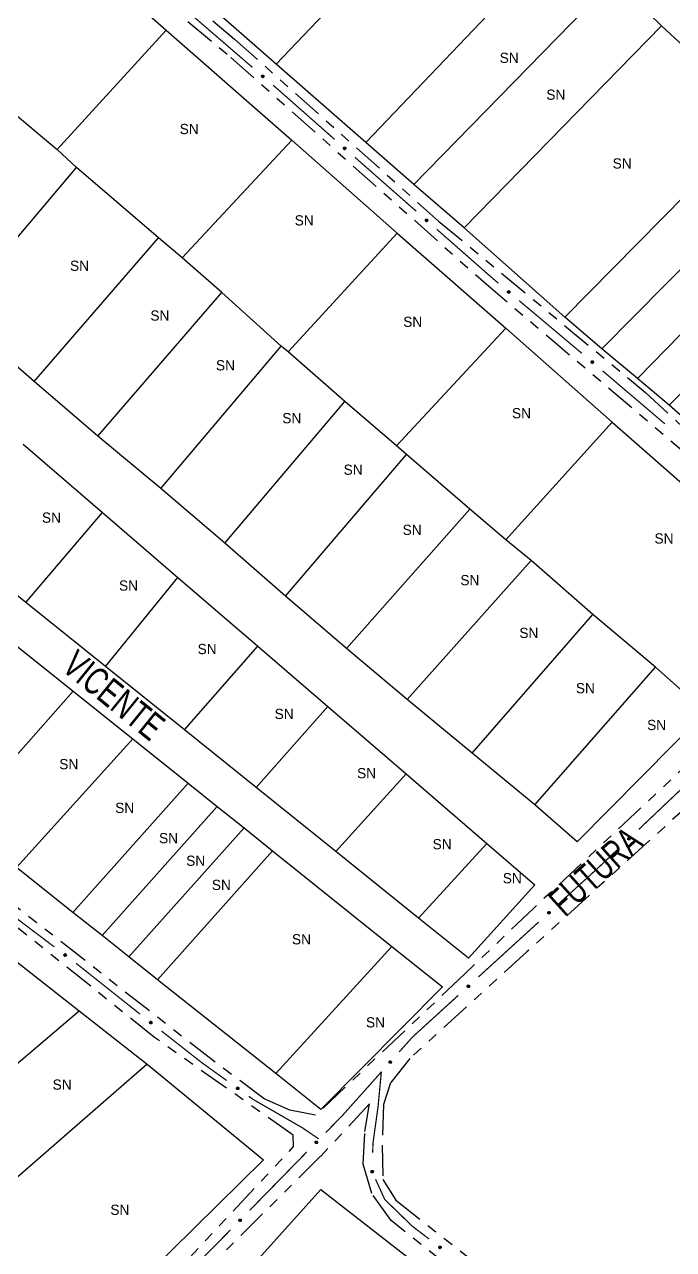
# Model space of a CAD drawing. Extents: x 207981 to 210201, y 4876477 to 4878908.
# Drawn here: x 208877 to 208972.2, y 4877132.3 to 4877312.1 of the extents above; entities that cross this region are included whole.
import ezdxf
from ezdxf.enums import TextEntityAlignment as Align

# ---------------------------------------------------------------- set-up
doc = ezdxf.new("R2010")
doc.units = 0
doc.header["$LTSCALE"] = 1.5
doc.header["$MEASUREMENT"] = 0
doc.linetypes.add('TRACO_25', pattern=[8, 3, -1, 1, -1, 1, -1])
for name, color, linetype in [('CD_MALHA_LOTES', 7, 'CONTINUOUS'), ('RU-QUADRA', 210, 'CONTINUOUS'), ('SV-EIXO-RUA-N-PAV', 6, 'CONTINUOUS'), ('SV-RUA-NAO-PAV', 7, 'CONTINUOUS'), ('SV-TXT-RUA-N-PAV', 7, 'CONTINUOUS'), ('Th_NmrPort', 1, 'CONTINUOUS')]:
    doc.layers.add(name, color=color, linetype=linetype)
doc.styles.add('ARIAL', font='ARIAL.SHX')

msp = doc.modelspace()

# ---------------------------------------------------------------- linework, layer by layer
at = {"layer": 'CD_MALHA_LOTES', "linetype": 'Continuous', "flags": 128}
for points in [[(208864.37, 4877340.72), (208897.74, 4877311.27)], [(208913.87, 4877306.28), (208943.98, 4877337.91)], [(208913.87, 4877306.28), (208891.99, 4877325.48)], [(208927.01, 4877294.74), (208956.46, 4877325.62)], [(208934.05, 4877288.59), (208963.44, 4877318.74)], [(208970.4, 4877311.89), (208964.79, 4877317.42)], [(208941.44, 4877282.26), (208970.4, 4877311.89)], [(208975.57, 4877307.08), (208970.4, 4877311.89)], [(208881.74, 4877293.71), (208897.74, 4877311.27)], [(208897.74, 4877311.27), (208916.18, 4877295.09)], [(208927.01, 4877294.74), (208913.87, 4877306.28)], [(208874.39, 4877299.95), (208881.74, 4877293.71)], [(208956.24, 4877269.12), (208984.66, 4877297.99)], [(208900.1, 4877277.81), (208916.18, 4877295.09)], [(208916.18, 4877295.09), (208931.64, 4877281.46)], [(208934.05, 4877288.59), (208927.01, 4877294.74)], [(208884.59, 4877291.09), (208881.74, 4877293.71)], [(208961.67, 4877264.49), (208989.78, 4877292.91)], [(208866.64, 4877269.88), (208884.59, 4877291.09)], [(208896.62, 4877280.75), (208884.59, 4877291.09)], [(208941.44, 4877282.26), (208934.05, 4877288.59)], [(208966.88, 4877260.12), (208994.42, 4877288.28)], [(208971.52, 4877256.2), (208998.87, 4877283.73)], [(208915.65, 4877264.04), (208931.64, 4877281.46)], [(208931.64, 4877281.46), (208947.59, 4877267.52)], [(208956.24, 4877269.12), (208941.44, 4877282.26)], [(208878.36, 4877259.68), (208896.62, 4877280.75)], [(208900.1, 4877277.81), (208896.62, 4877280.75)], [(208905.89, 4877272.73), (208900.1, 4877277.81)], [(208887.71, 4877251.66), (208905.89, 4877272.73)], [(208914.62, 4877264.89), (208905.89, 4877272.73)], [(208878.36, 4877259.68), (208866.64, 4877269.88)], [(208961.67, 4877264.49), (208956.24, 4877269.12)], [(208931.51, 4877250.23), (208947.59, 4877267.52)], [(208947.59, 4877267.52), (208963.14, 4877253.7)], [(208896.98, 4877243.99), (208914.62, 4877264.89)], [(208915.65, 4877264.04), (208914.62, 4877264.89)], [(208923.93, 4877256.73), (208915.65, 4877264.04)], [(208966.88, 4877260.12), (208961.67, 4877264.49)], [(209033.22, 4877261.68), (208999.36, 4877231.74), (208971.52, 4877256.2)], [(208971.52, 4877256.2), (208966.88, 4877260.12)], [(208887.71, 4877251.66), (208878.36, 4877259.68)], [(208906.34, 4877235.97), (208923.93, 4877256.73)], [(208931.51, 4877250.23), (208923.93, 4877256.73)], [(208947.55, 4877236.46), (208963.14, 4877253.7)], [(208963.14, 4877253.7), (208992.9, 4877227.64), (208976.91, 4877211.2)], [(208896.98, 4877243.99), (208887.71, 4877251.66)], [(208876.76, 4877250.47), (208888.38, 4877240.47)], [(208915.25, 4877228.18), (208933.02, 4877248.98)], [(208933.02, 4877248.98), (208931.51, 4877250.23)], [(208942.29, 4877240.96), (208933.02, 4877248.98)], [(208906.34, 4877235.97), (208896.98, 4877243.99)], [(208877.17, 4877227.26), (208888.38, 4877240.47)], [(208888.38, 4877240.47), (208899.43, 4877230.94)], [(208924.2, 4877220.51), (208942.29, 4877240.96)], [(208947.55, 4877236.46), (208942.29, 4877240.96)], [(208877.17, 4877227.26), (208864.8, 4877237.21)], [(208951.29, 4877233.43), (208947.55, 4877236.46)], [(208915.25, 4877228.18), (208906.34, 4877235.97)], [(208933.11, 4877213.03), (208951.29, 4877233.43)], [(208960.33, 4877225.5), (208951.29, 4877233.43)], [(208888.84, 4877217.87), (208899.43, 4877230.94)], [(208899.43, 4877230.94), (208911.17, 4877220.83)], [(208924.2, 4877220.51), (208915.25, 4877228.18)], [(208888.84, 4877217.87), (208877.17, 4877227.26)], [(208942.65, 4877205.14), (208960.33, 4877225.5)], [(208969.51, 4877217.75), (208960.33, 4877225.5)], [(208875.99, 4877220.74), (208884.1, 4877214.24)], [(208900.44, 4877208.54), (208911.17, 4877220.83)], [(208911.17, 4877220.83), (208921.48, 4877211.96)], [(208933.11, 4877213.03), (208924.2, 4877220.51)], [(208900.44, 4877208.54), (208888.84, 4877217.87)], [(208951.82, 4877197.57), (208969.51, 4877217.75)], [(208969.51, 4877217.75), (208976.91, 4877211.2)], [(208867.24, 4877195.15), (208884.1, 4877214.24)], [(208884.1, 4877214.24), (208892.85, 4877207.23)], [(208942.65, 4877205.14), (208933.11, 4877213.03)], [(208910.96, 4877200.08), (208921.48, 4877211.96)], [(208921.48, 4877211.96), (208932.93, 4877202.11)], [(208976.91, 4877211.2), (208958.02, 4877192.13), (208951.82, 4877197.57)], [(208910.96, 4877200.08), (208900.44, 4877208.54)], [(208875.78, 4877188.36), (208892.85, 4877207.23)], [(208892.85, 4877207.23), (208900.98, 4877200.72)], [(208951.82, 4877197.57), (208942.65, 4877205.14)], [(208884.06, 4877181.77), (208900.98, 4877200.72)], [(208900.98, 4877200.72), (208905.23, 4877197.31)], [(208922.64, 4877190.68), (208932.93, 4877202.11)], [(208932.93, 4877202.11), (208944.8, 4877191.88)], [(208922.64, 4877190.68), (208910.96, 4877200.08)], [(208888.36, 4877178.35), (208905.23, 4877197.31)], [(208905.23, 4877197.31), (208909.16, 4877194.16)], [(208892.28, 4877175.23), (208909.16, 4877194.16)], [(208909.16, 4877194.16), (208913.33, 4877190.82)], [(208934.78, 4877180.92), (208944.8, 4877191.88)], [(208944.8, 4877191.88), (208951.83, 4877185.83)], [(208896.49, 4877171.88), (208913.33, 4877190.82)], [(208913.33, 4877190.82), (208930.86, 4877176.77)], [(208934.78, 4877180.92), (208922.64, 4877190.68)], [(208884.06, 4877181.77), (208875.78, 4877188.36)], [(208951.83, 4877185.83), (208942.09, 4877175.04)], [(208888.36, 4877178.35), (208884.06, 4877181.77)], [(208942.09, 4877175.04), (208934.78, 4877180.92)], [(208892.28, 4877175.23), (208888.36, 4877178.35)], [(208874.48, 4877175.58), (208884.99, 4877167.32)], [(208896.49, 4877171.88), (208892.28, 4877175.23)], [(208913.81, 4877158.11), (208930.86, 4877176.77)], [(208930.86, 4877176.77), (208938.26, 4877170.84)], [(208913.81, 4877158.11), (208896.49, 4877171.88)], [(208938.26, 4877170.84), (208920.42, 4877152.85)], [(208865.16, 4877150.49), (208884.99, 4877167.32)], [(208884.99, 4877167.32), (208894.97, 4877159.48)], [(208894.97, 4877159.48), (208875.18, 4877142.26)], [(208894.97, 4877159.48), (208912.03, 4877145.45)], [(208920.42, 4877152.85), (208913.81, 4877158.11)], [(208912.03, 4877145.45), (208874.92, 4877108.85)], [(208910.47, 4877129.97), (208920.42, 4877141.09), (208939.25, 4877126.43)]]:
    msp.add_lwpolyline(points, dxfattribs=at)
at = {"layer": 'RU-QUADRA', "linetype": 'Continuous', "flags": 128}
for points in [[(208999.36, 4877231.74), (208971.52, 4877256.2), (208966.88, 4877260.12), (208961.67, 4877264.49), (208956.24, 4877269.12), (208941.44, 4877282.26), (208934.05, 4877288.59), (208927.01, 4877294.74), (208913.87, 4877306.28), (208891.99, 4877325.48), (208859.2, 4877353.24), (208839.28, 4877369.01), (208823.62, 4877392.11), (208854.65, 4877393.87), (208864.77, 4877394.27), (208879.43, 4877395.07), (208890.92, 4877395.78), (208911.64, 4877397.03), (208922.24, 4877397.57), (208931.95, 4877398.01), (208957.22, 4877372.53), (208968.35, 4877361.21), (208978.24, 4877351.9)], [(208864.37, 4877340.72), (208897.74, 4877311.27), (208916.18, 4877295.09), (208931.64, 4877281.46), (208947.59, 4877267.52), (208963.14, 4877253.7), (208992.9, 4877227.64)], [(208976.91, 4877211.2), (208958.02, 4877192.13), (208951.82, 4877197.57), (208942.65, 4877205.14), (208933.11, 4877213.03), (208924.2, 4877220.51), (208915.25, 4877228.18), (208906.34, 4877235.97), (208896.98, 4877243.99), (208887.71, 4877251.66), (208878.36, 4877259.68), (208866.64, 4877269.88), (208856.04, 4877278.88), (208845.74, 4877287.43), (208829.53, 4877301.02), (208792.5, 4877332.34)], [(208743.65, 4877278.89), (208772.63, 4877255.61), (208782.22, 4877248.03), (208790.62, 4877241.39), (208799.79, 4877234.14), (208809.52, 4877226.45), (208818.46, 4877219.38), (208827.06, 4877212.59), (208836.35, 4877205.24), (208845.74, 4877197.82), (208856.03, 4877189.69), (208865.67, 4877182.49), (208874.48, 4877175.58), (208884.99, 4877167.32), (208894.97, 4877159.48), (208912.03, 4877145.45), (208874.92, 4877108.85)], [(208876.76, 4877250.47), (208888.38, 4877240.47), (208899.43, 4877230.94), (208911.17, 4877220.83), (208921.48, 4877211.96), (208932.93, 4877202.11), (208944.8, 4877191.88), (208951.83, 4877185.83), (208942.09, 4877175.04), (208934.78, 4877180.92), (208922.64, 4877190.68), (208910.96, 4877200.08), (208900.44, 4877208.54), (208888.84, 4877217.87), (208877.17, 4877227.26), (208864.8, 4877237.21)], [(208875.99, 4877220.74), (208884.1, 4877214.24), (208892.85, 4877207.23), (208900.98, 4877200.72), (208905.23, 4877197.31), (208909.16, 4877194.16), (208913.33, 4877190.82), (208930.86, 4877176.77), (208938.26, 4877170.84), (208920.42, 4877152.85), (208913.81, 4877158.11), (208896.49, 4877171.88), (208892.28, 4877175.23), (208888.36, 4877178.35), (208884.06, 4877181.77), (208875.78, 4877188.36)], [(208910.47, 4877129.97), (208920.42, 4877141.09), (208939.25, 4877126.43)]]:
    msp.add_lwpolyline(points, dxfattribs=at)
at = {"layer": 'SV-EIXO-RUA-N-PAV', "const_width": 0.18}
for points in [[(208901.444495, 4877313.509392), (208910.396862, 4877305.785781)], [(208913.425488, 4877303.172848), (208914.050199, 4877302.633883)], [(208914.050199, 4877302.633883), (208922.428591, 4877295.239188)], [(208925.427588, 4877292.5923), (208929.176335, 4877289.28369)], [(208929.176335, 4877289.28369), (208929.312987, 4877289.163081)], [(208929.312987, 4877289.163081), (208934.434231, 4877284.662594)], [(208937.438891, 4877282.022136), (208944.95054, 4877275.42099)], [(208944.95054, 4877275.42099), (208945.626251, 4877274.827183)], [(208945.626251, 4877274.827183), (208946.468343, 4877274.118756)], [(208949.529247, 4877271.54371), (208958.71196, 4877263.81857)], [(208961.769826, 4877261.239934), (208970.903996, 4877253.457458)], [(208975.78089, 4877202.21533), (208967.074689, 4877193.956876)], [(208964.172622, 4877191.204058), (208961.270555, 4877188.45124)], [(208961.259796, 4877188.441035), (208955.359692, 4877183.060354)], [(208961.270555, 4877188.45124), (208961.259796, 4877188.441035)], [(208881.331093, 4877176.700344), (208873.35703, 4877182.734771)], [(208952.404162, 4877180.365017), (208943.537571, 4877172.279006)], [(208884.760475, 4877174.105137), (208884.520719, 4877174.286574)], [(208885.307927, 4877173.669983), (208884.760475, 4877174.105137)], [(208893.918983, 4877166.825297), (208885.307927, 4877173.669983)], [(208940.582041, 4877169.583669), (208933.932098, 4877163.519161)], [(208903.051104, 4877159.645653), (208897.062108, 4877164.351293)], [(208933.885645, 4877163.476798), (208931.929938, 4877161.285463)], [(208933.932098, 4877163.519161), (208933.885645, 4877163.476798)], [(208903.362817, 4877159.422259), (208903.051104, 4877159.645653)], [(208906.614085, 4877157.092183), (208903.362817, 4877159.422259)], [(208929.266512, 4877158.301144), (208923.939662, 4877152.332504)], [(208929.312987, 4877158.409799), (208928.838942, 4877153.432322)], [(208910.466224, 4877154.331483), (208909.865354, 4877154.762107)], [(208910.692151, 4877154.201289), (208910.466224, 4877154.331483)], [(208917.757759, 4877150.129582), (208910.692151, 4877154.201289)], [(208923.628062, 4877151.983362), (208921.159409, 4877149.457298)], [(208923.939662, 4877152.332504), (208923.628062, 4877151.983362)], [(208928.818646, 4877153.219215), (208928.15725, 4877148.479208)], [(208928.838942, 4877153.432322), (208928.818646, 4877153.219215)], [(208918.455266, 4877149.652341), (208917.757759, 4877150.129582)], [(208920.10588, 4877148.522973), (208918.455266, 4877149.652341)], [(208928.15725, 4877148.479208), (208928.077134, 4877147.905046)], [(208918.363677, 4877146.596549), (208909.976482, 4877138.014303)], [(208928.077134, 4877147.905046), (208928.035379, 4877146.485384)], [(208928.456964, 4877142.595632), (208929.698373, 4877139.864532)], [(208929.698373, 4877139.864532), (208929.807329, 4877139.624829)], [(208929.807329, 4877139.624829), (208933.207804, 4877136.327398)], [(208933.207804, 4877136.327398), (208933.885645, 4877135.670098)], [(208933.885645, 4877135.670098), (208936.317159, 4877133.819244)], [(208907.177951, 4877135.156304), (208898.74425, 4877126.619754)]]:
    msp.add_lwpolyline(points, dxfattribs=at)
at = {"layer": 'SV-EIXO-RUA-N-PAV'}
for points in [[(208911.874295, 4877304.65652), (208911.923015, 4877304.660805), (208911.965764, 4877304.654525), (208911.999911, 4877304.639024), (208912.026514, 4877304.617459), (208912.051246, 4877304.592332), (208912.070592, 4877304.561496), (208912.084482, 4877304.522517), (208912.089123, 4877304.473674), (208912.079812, 4877304.430304), (208912.066407, 4877304.396014), (208912.045517, 4877304.366979), (208912.020704, 4877304.343362), (208911.98801, 4877304.324326), (208911.94837, 4877304.310636), (208911.899144, 4877304.307157), (208911.857276, 4877304.313602), (208911.824641, 4877304.329461), (208911.795584, 4877304.350647), (208911.770642, 4877304.376603), (208911.751827, 4877304.406981), (208911.738114, 4877304.446917), (208911.735325, 4877304.495549), (208911.741276, 4877304.53738), (208911.756673, 4877304.570229), (208911.778175, 4877304.598366), (208911.803076, 4877304.623478), (208911.833263, 4877304.644215), (208911.874295, 4877304.65652)], [(208923.893208, 4877294.093353), (208923.941974, 4877294.097089), (208923.984649, 4877294.090327), (208924.01862, 4877294.074444), (208924.044978, 4877294.05258), (208924.069425, 4877294.027175), (208924.088422, 4877293.996124), (208924.101873, 4877293.956991), (208924.105963, 4877293.908098), (208924.096164, 4877293.864837), (208924.082373, 4877293.830699), (208924.061158, 4877293.801901), (208924.03608, 4877293.778566), (208924.003174, 4877293.7599), (208923.963382, 4877293.746656), (208923.91412, 4877293.743733), (208923.872327, 4877293.750648), (208923.839873, 4877293.766875), (208923.811057, 4877293.788387), (208923.786409, 4877293.814622), (208923.767937, 4877293.84521), (208923.754675, 4877293.885297), (208923.752434, 4877293.933958), (208923.758856, 4877293.975719), (208923.774622, 4877294.008393), (208923.796439, 4877294.036286), (208923.821622, 4877294.061116), (208923.85204, 4877294.081512), (208923.893208, 4877294.093353)], [(208935.901299, 4877283.519899), (208935.950056, 4877283.52374), (208935.992746, 4877283.51707), (208936.02675, 4877283.501259), (208936.053156, 4877283.479452), (208936.077657, 4877283.454099), (208936.096721, 4877283.423089), (208936.110255, 4877283.383984), (208936.11445, 4877283.335101), (208936.104743, 4877283.291818), (208936.091026, 4877283.257651), (208936.069872, 4877283.228808), (208936.044845, 4877283.205419), (208936.011978, 4877283.186682), (208935.972215, 4877283.173354), (208935.922959, 4877283.170325), (208935.881152, 4877283.177151), (208935.848663, 4877283.193308), (208935.819801, 4877283.214758), (208935.795097, 4877283.24094), (208935.77656, 4877283.271488), (208935.763212, 4877283.311547), (208935.760866, 4877283.360203), (208935.767198, 4877283.401978), (208935.782895, 4877283.434685), (208935.804652, 4877283.462625), (208935.829782, 4877283.487509), (208935.860156, 4877283.50797), (208935.901299, 4877283.519899)], [(208947.959713, 4877273.007966), (208948.008376, 4877273.012856), (208948.0512, 4877273.007109), (208948.085537, 4877272.992034), (208948.112407, 4877272.970802), (208948.137449, 4877272.945984), (208948.157177, 4877272.915392), (208948.171551, 4877272.876588), (208948.1768, 4877272.827807), (208948.168029, 4877272.784325), (208948.155051, 4877272.74987), (208948.134524, 4877272.720577), (208948.110007, 4877272.696654), (208948.077553, 4877272.677213), (208948.038086, 4877272.66303), (208947.988907, 4877272.658939), (208947.946962, 4877272.664862), (208947.914133, 4877272.680314), (208947.884814, 4877272.701137), (208947.859552, 4877272.726781), (208947.84036, 4877272.756922), (208947.826151, 4877272.796684), (208947.822757, 4877272.845278), (208947.828187, 4877272.88718), (208947.843174, 4877272.920218), (208947.864324, 4877272.948621), (208947.888911, 4877272.974041), (208947.918837, 4877272.995151), (208947.959713, 4877273.007966)], [(208960.20333, 4877262.707779), (208960.251993, 4877262.71267), (208960.294817, 4877262.706922), (208960.329155, 4877262.691848), (208960.356024, 4877262.670616), (208960.381067, 4877262.645798), (208960.400794, 4877262.615206), (208960.415169, 4877262.576402), (208960.420417, 4877262.527621), (208960.411646, 4877262.484139), (208960.398669, 4877262.449684), (208960.378142, 4877262.420391), (208960.353625, 4877262.396468), (208960.32117, 4877262.377027), (208960.281704, 4877262.362844), (208960.232524, 4877262.358753), (208960.19058, 4877262.364676), (208960.15775, 4877262.380128), (208960.128432, 4877262.400951), (208960.103169, 4877262.426595), (208960.083977, 4877262.456736), (208960.069768, 4877262.496498), (208960.066374, 4877262.545092), (208960.071804, 4877262.586994), (208960.086791, 4877262.620032), (208960.107941, 4877262.648434), (208960.132528, 4877262.673854), (208960.162454, 4877262.694965), (208960.20333, 4877262.707779)], [(208965.803656, 4877192.599484), (208965.803058, 4877192.550579), (208965.792544, 4877192.50867), (208965.773715, 4877192.47624), (208965.749603, 4877192.45192), (208965.722133, 4877192.429819), (208965.689522, 4877192.413647), (208965.649351, 4877192.403715), (208965.600288, 4877192.40397), (208965.558064, 4877192.417562), (208965.525282, 4877192.434321), (208965.498476, 4877192.458004), (208965.477453, 4877192.485049), (208965.461774, 4877192.519479), (208965.452107, 4877192.560287), (208965.453557, 4877192.609615), (208965.464146, 4877192.650631), (208965.483183, 4877192.681521), (208965.507162, 4877192.708319), (208965.535477, 4877192.730547), (208965.567581, 4877192.746237), (208965.608685, 4877192.755897), (208965.657353, 4877192.75382), (208965.698382, 4877192.743726), (208965.729531, 4877192.725128), (208965.755382, 4877192.700926), (208965.777885, 4877192.673644), (208965.795506, 4877192.641539), (208965.803656, 4877192.599484)], [(208954.062266, 4877181.728165), (208954.060709, 4877181.679282), (208954.049375, 4877181.637587), (208954.029912, 4877181.605533), (208954.005328, 4877181.581692), (208953.977429, 4877181.560134), (208953.944507, 4877181.544604), (208953.904149, 4877181.535463), (208953.855101, 4877181.53668), (208953.813152, 4877181.551098), (208953.780705, 4877181.568498), (208953.754369, 4877181.592702), (208953.73388, 4877181.620154), (208953.71888, 4877181.654886), (208953.710015, 4877181.695875), (208953.712434, 4877181.745165), (208953.723826, 4877181.785965), (208953.743465, 4877181.816476), (208953.767966, 4877181.842798), (208953.796711, 4877181.864466), (208953.829116, 4877181.879524), (208953.870403, 4877181.888375), (208953.91902, 4877181.885343), (208953.959843, 4877181.874446), (208953.990621, 4877181.85524), (208954.015993, 4877181.830536), (208954.037955, 4877181.802817), (208954.054944, 4877181.770372), (208954.062266, 4877181.728165)], [(208882.974051, 4877175.318977), (208882.925704, 4877175.311583), (208882.882641, 4877175.315115), (208882.847572, 4877175.328398), (208882.819643, 4877175.348217), (208882.793354, 4877175.37171), (208882.772075, 4877175.401244), (208882.755719, 4877175.439255), (208882.747962, 4877175.487701), (208882.754479, 4877175.531578), (208882.765662, 4877175.566656), (208882.784651, 4877175.596968), (208882.807902, 4877175.622124), (208882.839311, 4877175.643213), (208882.877993, 4877175.659412), (208882.926896, 4877175.666034), (208882.96909, 4877175.662282), (208883.002673, 4877175.648543), (208883.033027, 4877175.62926), (208883.059578, 4877175.604953), (208883.080299, 4877175.575842), (208883.096539, 4877175.536865), (208883.102435, 4877175.488511), (208883.099173, 4877175.446385), (208883.085909, 4877175.412618), (208883.066252, 4877175.383162), (208883.043009, 4877175.356508), (208883.014211, 4877175.333882), (208882.974051, 4877175.318977)], [(208942.240145, 4877170.946818), (208942.238588, 4877170.897934), (208942.227254, 4877170.85624), (208942.207791, 4877170.824185), (208942.183207, 4877170.800344), (208942.155308, 4877170.778786), (208942.122386, 4877170.763257), (208942.082028, 4877170.754115), (208942.03298, 4877170.755333), (208941.991031, 4877170.769751), (208941.958584, 4877170.787151), (208941.932248, 4877170.811354), (208941.911759, 4877170.838807), (208941.896759, 4877170.873538), (208941.887894, 4877170.914528), (208941.890313, 4877170.963818), (208941.901705, 4877171.004618), (208941.921344, 4877171.035128), (208941.945845, 4877171.061451), (208941.97459, 4877171.083118), (208942.006995, 4877171.098176), (208942.048282, 4877171.107027), (208942.096899, 4877171.103996), (208942.137722, 4877171.093098), (208942.1685, 4877171.073893), (208942.193872, 4877171.049188), (208942.215834, 4877171.021469), (208942.232823, 4877170.989025), (208942.240145, 4877170.946818)], [(208895.53444, 4877165.411609), (208895.485967, 4877165.405094), (208895.442975, 4877165.409407), (208895.408153, 4877165.423325), (208895.380589, 4877165.443647), (208895.354731, 4877165.467614), (208895.333991, 4877165.49753), (208895.318328, 4877165.535831), (208895.311452, 4877165.58441), (208895.318764, 4877165.628161), (208895.330583, 4877165.66303), (208895.350119, 4877165.692993), (208895.373822, 4877165.717722), (208895.405609, 4877165.738237), (208895.444579, 4877165.753732), (208895.493594, 4877165.759464), (208895.535714, 4877165.754947), (208895.569042, 4877165.7406), (208895.59904, 4877165.720769), (208895.625145, 4877165.695985), (208895.645334, 4877165.666502), (208895.660864, 4877165.627237), (208895.665881, 4877165.578784), (208895.661855, 4877165.536724), (208895.64798, 4877165.503203), (208895.627791, 4877165.474109), (208895.604068, 4877165.447881), (208895.574864, 4877165.425782), (208895.53444, 4877165.411609)], [(208930.776024, 4877159.827203), (208930.77949, 4877159.778417), (208930.772493, 4877159.73578), (208930.756422, 4877159.701898), (208930.734413, 4877159.67566), (208930.708874, 4877159.651354), (208930.677718, 4877159.632529), (208930.63851, 4877159.619296), (208930.589596, 4877159.615475), (208930.54639, 4877159.625514), (208930.512329, 4877159.639493), (208930.483649, 4877159.660867), (208930.460452, 4877159.686073), (208930.441968, 4877159.719082), (208930.428945, 4877159.758946), (208930.426294, 4877159.808224), (208930.43344, 4877159.849978), (208930.449846, 4877159.882342), (208930.471517, 4877159.911039), (208930.497888, 4877159.935541), (208930.528577, 4877159.953844), (208930.568738, 4877159.966884), (208930.61741, 4877159.968856), (208930.659135, 4877159.962204), (208930.691721, 4877159.946257), (208930.719493, 4877159.924286), (208930.744184, 4877159.898966), (208930.764411, 4877159.868436), (208930.776024, 4877159.827203)], [(208908.292381, 4877155.753973), (208908.244244, 4877155.745326), (208908.201103, 4877155.747737), (208908.165701, 4877155.760105), (208908.137266, 4877155.779191), (208908.110376, 4877155.801993), (208908.088337, 4877155.830965), (208908.070998, 4877155.868538), (208908.061985, 4877155.916766), (208908.06736, 4877155.960796), (208908.077628, 4877155.996153), (208908.095823, 4877156.026949), (208908.118412, 4877156.0527), (208908.149262, 4877156.074598), (208908.18751, 4877156.091797), (208908.236225, 4877156.099687), (208908.278502, 4877156.097033), (208908.312431, 4877156.084171), (208908.343275, 4877156.065683), (208908.370449, 4877156.042075), (208908.391919, 4877156.013512), (208908.409167, 4877155.97497), (208908.416317, 4877155.926786), (208908.414151, 4877155.884589), (208908.401769, 4877155.850489), (208908.382884, 4877155.820532), (208908.360341, 4877155.793283), (208908.332141, 4877155.769917), (208908.292381, 4877155.753973)], [(208919.940694, 4877148.052743), (208919.941949, 4877148.003851), (208919.93303, 4877147.961574), (208919.915442, 4877147.928454), (208919.892268, 4877147.903239), (208919.865655, 4877147.880113), (208919.83368, 4877147.862717), (208919.793914, 4877147.851271), (208919.744877, 4877147.849668), (208919.702168, 4877147.861651), (208919.668775, 4877147.877157), (208919.641091, 4877147.899807), (208919.619059, 4877147.926037), (208919.602088, 4877147.959849), (208919.590881, 4877148.000261), (208919.590463, 4877148.049609), (208919.599491, 4877148.090996), (208919.617344, 4877148.122585), (208919.640291, 4877148.150272), (208919.667744, 4877148.173556), (208919.699231, 4877148.190451), (208919.73994, 4877148.20166), (208919.788651, 4877148.201428), (208919.830033, 4877148.192895), (208919.861864, 4877148.17549), (208919.888614, 4877148.152285), (208919.912133, 4877148.125874), (208919.930958, 4877148.094459), (208919.940694, 4877148.052743)], [(208927.994307, 4877143.879498), (208928.04034, 4877143.862976), (208928.076525, 4877143.839363), (208928.101036, 4877143.810982), (208928.116156, 4877143.780254), (208928.128084, 4877143.747076), (208928.132731, 4877143.710973), (208928.129011, 4877143.66976), (208928.112761, 4877143.623466), (208928.086136, 4877143.587988), (208928.059597, 4877143.562469), (208928.028464, 4877143.544858), (208927.996039, 4877143.53381), (208927.958377, 4877143.530224), (208927.916649, 4877143.534401), (208927.870494, 4877143.551867), (208927.835178, 4877143.57526), (208927.812191, 4877143.603335), (208927.794683, 4877143.634745), (208927.782912, 4877143.668763), (208927.778555, 4877143.70423), (208927.782836, 4877143.746236), (208927.800679, 4877143.791563), (208927.823609, 4877143.827052), (208927.851353, 4877143.850428), (208927.882665, 4877143.866968), (208927.915797, 4877143.879336), (208927.951895, 4877143.885517), (208927.994307, 4877143.879498)], [(208908.757767, 4877136.609748), (208908.759022, 4877136.560856), (208908.750103, 4877136.518578), (208908.732515, 4877136.485458), (208908.709341, 4877136.460244), (208908.682728, 4877136.437118), (208908.650752, 4877136.419722), (208908.610986, 4877136.408276), (208908.56195, 4877136.406673), (208908.519241, 4877136.418656), (208908.485848, 4877136.434162), (208908.458164, 4877136.456812), (208908.436132, 4877136.483042), (208908.419161, 4877136.516854), (208908.407954, 4877136.557266), (208908.407536, 4877136.606613), (208908.416564, 4877136.648001), (208908.434417, 4877136.679589), (208908.457364, 4877136.707277), (208908.484817, 4877136.73056), (208908.516303, 4877136.747456), (208908.557013, 4877136.758665), (208908.605724, 4877136.758433), (208908.647106, 4877136.7499), (208908.678937, 4877136.732495), (208908.705686, 4877136.709289), (208908.729206, 4877136.682879), (208908.748031, 4877136.651464), (208908.757767, 4877136.609748)], [(208937.860915, 4877132.78249), (208937.909282, 4877132.789747), (208937.952335, 4877132.786094), (208937.987366, 4877132.772713), (208938.015239, 4877132.752815), (208938.041462, 4877132.729248), (208938.062657, 4877132.699654), (208938.078907, 4877132.661597), (208938.086528, 4877132.61313), (208938.079887, 4877132.569272), (208938.068605, 4877132.534226), (208938.049531, 4877132.503967), (208938.026209, 4877132.478876), (208937.994741, 4877132.457876), (208937.956013, 4877132.441786), (208937.907092, 4877132.435302), (208937.864908, 4877132.439173), (208937.831364, 4877132.453006), (208937.801065, 4877132.472374), (208937.774582, 4877132.496756), (208937.753944, 4877132.525926), (208937.737813, 4877132.564947), (208937.732054, 4877132.613318), (208937.735434, 4877132.655435), (208937.748793, 4877132.689164), (208937.768533, 4877132.718564), (208937.791851, 4877132.745153), (208937.820712, 4877132.767698), (208937.860915, 4877132.78249)]]:
    msp.add_lwpolyline(points, close=True, dxfattribs=at)
for points in [[(208911.874295, 4877304.65652), (208912.084482, 4877304.522517)], [(208911.900928, 4877304.657775), (208912.071662, 4877304.546519)], [(208911.923015, 4877304.660805), (208912.070592, 4877304.561496)], [(208911.9474, 4877304.65733), (208912.053572, 4877304.58195)], [(208911.965764, 4877304.654525), (208912.051246, 4877304.592332)], [(208911.735325, 4877304.495549), (208911.98801, 4877304.324326)], [(208911.738114, 4877304.446917), (208911.94837, 4877304.310636)], [(208911.739289, 4877304.514288), (208912.000091, 4877304.336139)], [(208911.740626, 4877304.469883), (208911.965551, 4877304.319082)], [(208911.741276, 4877304.53738), (208912.020704, 4877304.343362)], [(208911.750695, 4877304.425153), (208911.91758, 4877304.313613)], [(208911.7511, 4877304.550955), (208912.030498, 4877304.356762)], [(208911.751827, 4877304.406981), (208911.899144, 4877304.307157)], [(208911.756673, 4877304.570229), (208912.045517, 4877304.366979)], [(208911.764936, 4877304.389438), (208911.873032, 4877304.3142)], [(208911.769109, 4877304.582274), (208912.052923, 4877304.380666)], [(208911.770642, 4877304.376603), (208911.857276, 4877304.313602)], [(208911.778175, 4877304.598366), (208912.066407, 4877304.396014)], [(208911.794209, 4877304.609278), (208912.070507, 4877304.417759)], [(208911.803076, 4877304.623478), (208912.079812, 4877304.430304)], [(208911.821658, 4877304.63065), (208912.081285, 4877304.455317)], [(208911.833263, 4877304.644215), (208912.089123, 4877304.473674)], [(208911.85324, 4877304.648457), (208912.082905, 4877304.498973)], [(208923.752434, 4877293.933958), (208924.003174, 4877293.7599)], [(208923.754675, 4877293.885297), (208923.963382, 4877293.746656)], [(208923.756609, 4877293.952651), (208924.015387, 4877293.771576)], [(208923.757446, 4877293.908234), (208923.980657, 4877293.754909)], [(208923.758856, 4877293.975719), (208924.03608, 4877293.778566)], [(208923.768832, 4877293.989183), (208924.046024, 4877293.791855)], [(208923.774622, 4877294.008393), (208924.061158, 4877293.801901)], [(208923.787193, 4877294.020297), (208924.068718, 4877293.815505)], [(208923.796439, 4877294.036286), (208924.082373, 4877293.830699)], [(208923.812595, 4877294.047016), (208924.086719, 4877293.852397)], [(208923.821622, 4877294.061116), (208924.096164, 4877293.864837)], [(208923.840284, 4877294.068078), (208924.097918, 4877293.889831)], [(208923.85204, 4877294.081512), (208924.105963, 4877293.908098)], [(208923.872065, 4877294.085528), (208924.100031, 4877293.933466)], [(208923.893208, 4877294.093353), (208924.101873, 4877293.956991)], [(208923.919854, 4877294.094309), (208924.089324, 4877293.981135)], [(208923.941974, 4877294.097089), (208924.088422, 4877293.996124)], [(208923.966318, 4877294.093339), (208924.071634, 4877294.016768)], [(208923.984649, 4877294.090327), (208924.069425, 4877294.027175)], [(208923.767009, 4877293.863393), (208923.932627, 4877293.74998)], [(208923.767937, 4877293.84521), (208923.91412, 4877293.743733)], [(208923.780847, 4877293.82752), (208923.88809, 4877293.751069)], [(208923.786409, 4877293.814622), (208923.872327, 4877293.750648)], [(208935.760866, 4877283.360203), (208936.011978, 4877283.186682)], [(208935.763212, 4877283.311547), (208935.972215, 4877283.173354)], [(208935.765001, 4877283.378905), (208936.024166, 4877283.198385)], [(208935.765933, 4877283.33449), (208935.989472, 4877283.181643)], [(208935.767198, 4877283.401978), (208936.044845, 4877283.205419)], [(208935.775593, 4877283.28967), (208935.941453, 4877283.176611)], [(208935.77656, 4877283.271488), (208935.922959, 4877283.170325)], [(208935.777146, 4877283.415463), (208936.05476, 4877283.218729)], [(208935.782895, 4877283.434685), (208936.069872, 4877283.228808)], [(208935.789508, 4877283.253827), (208935.896913, 4877283.177605)], [(208935.795097, 4877283.24094), (208935.881152, 4877283.177151)], [(208935.79544, 4877283.446616), (208936.077403, 4877283.242428)], [(208935.804652, 4877283.462625), (208936.091026, 4877283.257651)], [(208935.820785, 4877283.47339), (208936.095325, 4877283.279358)], [(208935.829782, 4877283.487509), (208936.104743, 4877283.291818)], [(208935.848429, 4877283.494511), (208936.106444, 4877283.316816)], [(208935.860156, 4877283.50797), (208936.11445, 4877283.335101)], [(208935.880172, 4877283.512029), (208936.108463, 4877283.360456)], [(208935.901299, 4877283.519899), (208936.110255, 4877283.383984)], [(208935.927942, 4877283.520912), (208936.097654, 4877283.408102)], [(208935.950056, 4877283.52374), (208936.096721, 4877283.423089)], [(208935.974408, 4877283.520042), (208936.079888, 4877283.443697)], [(208935.992746, 4877283.51707), (208936.077657, 4877283.454099)], [(208947.822757, 4877272.845278), (208948.077553, 4877272.677213)], [(208947.826151, 4877272.796684), (208948.038086, 4877272.66303)], [(208947.826488, 4877272.864065), (208948.089485, 4877272.689175)], [(208947.828187, 4877272.88718), (208948.110007, 4877272.696654)], [(208947.828377, 4877272.81968), (208948.05516, 4877272.671689)], [(208947.837841, 4877272.900876), (208948.119634, 4877272.710175)], [(208947.839001, 4877272.775079), (208948.007261, 4877272.665623)], [(208947.84036, 4877272.756922), (208947.988907, 4877272.658939)], [(208947.843174, 4877272.920218), (208948.134524, 4877272.720577)], [(208947.853686, 4877272.739544), (208947.96271, 4877272.665657)], [(208947.855459, 4877272.932417), (208948.14176, 4877272.734356)], [(208947.859552, 4877272.726781), (208947.946962, 4877272.664862)], [(208947.864324, 4877272.948621), (208948.155051, 4877272.74987)], [(208947.880221, 4877272.959731), (208948.158881, 4877272.771664)], [(208947.888911, 4877272.974041), (208948.168029, 4877272.784325)], [(208947.907402, 4877272.981443), (208948.16919, 4877272.809354)], [(208947.918837, 4877272.995151), (208948.1768, 4877272.827807)], [(208947.938761, 4877272.999641), (208948.170268, 4877272.853027)], [(208947.959713, 4877273.007966), (208948.171551, 4877272.876588)], [(208947.986328, 4877273.009552), (208948.158434, 4877272.900429)], [(208948.008376, 4877273.012856), (208948.157177, 4877272.915392)], [(208948.032802, 4877273.009685), (208948.139904, 4877272.935632)], [(208948.0512, 4877273.007109), (208948.137449, 4877272.945984)], [(208960.066374, 4877262.545092), (208960.32117, 4877262.377027)], [(208960.069768, 4877262.496498), (208960.281704, 4877262.362844)], [(208960.070105, 4877262.563879), (208960.333103, 4877262.388989)], [(208960.071804, 4877262.586994), (208960.353625, 4877262.396468)], [(208960.071994, 4877262.519493), (208960.298778, 4877262.371503)], [(208960.081458, 4877262.60069), (208960.363251, 4877262.409988)], [(208960.082618, 4877262.474893), (208960.250879, 4877262.365437)], [(208960.083977, 4877262.456736), (208960.232524, 4877262.358753)], [(208960.086791, 4877262.620032), (208960.378142, 4877262.420391)], [(208960.097303, 4877262.439358), (208960.206327, 4877262.36547)], [(208960.099077, 4877262.63223), (208960.385377, 4877262.43417)], [(208960.103169, 4877262.426595), (208960.19058, 4877262.364676)], [(208960.107941, 4877262.648434), (208960.398669, 4877262.449684)], [(208960.123838, 4877262.659545), (208960.402499, 4877262.471478)], [(208960.132528, 4877262.673854), (208960.411646, 4877262.484139)], [(208960.15102, 4877262.681257), (208960.412808, 4877262.509168)], [(208960.162454, 4877262.694965), (208960.420417, 4877262.527621)], [(208960.182378, 4877262.699455), (208960.413885, 4877262.552841)], [(208960.20333, 4877262.707779), (208960.415169, 4877262.576402)], [(208960.229946, 4877262.709366), (208960.402051, 4877262.600242)], [(208960.251993, 4877262.71267), (208960.400794, 4877262.615206)], [(208960.276419, 4877262.709499), (208960.383521, 4877262.635446)], [(208960.294817, 4877262.706922), (208960.381067, 4877262.645798)], [(208965.608685, 4877192.755897), (208965.452107, 4877192.560287)], [(208965.567581, 4877192.746237), (208965.453557, 4877192.609615)], [(208965.585775, 4877192.745551), (208965.458141, 4877192.590627)], [(208965.631286, 4877192.751106), (208965.458797, 4877192.54235)], [(208965.657353, 4877192.75382), (208965.461774, 4877192.519479)], [(208965.548818, 4877192.734944), (208965.46317, 4877192.634893)], [(208965.535477, 4877192.730547), (208965.464146, 4877192.650631)], [(208965.675603, 4877192.748006), (208965.472323, 4877192.50628)], [(208965.698382, 4877192.743726), (208965.477453, 4877192.485049)], [(208965.710909, 4877192.732596), (208965.489809, 4877192.473967)], [(208965.729531, 4877192.725128), (208965.498476, 4877192.458004)], [(208965.740275, 4877192.711552), (208965.511357, 4877192.449269)], [(208965.755382, 4877192.700926), (208965.525282, 4877192.434321)], [(208965.76464, 4877192.683883), (208965.54651, 4877192.428072)], [(208965.777885, 4877192.673644), (208965.558064, 4877192.417562)], [(208965.783167, 4877192.654438), (208965.582805, 4877192.413601)], [(208965.795506, 4877192.641539), (208965.600288, 4877192.40397)], [(208965.797734, 4877192.621237), (208965.626082, 4877192.407633)], [(208965.803656, 4877192.599484), (208965.649351, 4877192.403715)], [(208965.802248, 4877192.572858), (208965.674512, 4877192.414076)], [(208965.803058, 4877192.550579), (208965.689522, 4877192.413647)], [(208965.797168, 4877192.526663), (208965.711571, 4877192.428541)], [(208965.792544, 4877192.50867), (208965.722133, 4877192.429819)], [(208953.870403, 4877181.888375), (208953.710015, 4877181.695875)], [(208953.829116, 4877181.879524), (208953.712434, 4877181.745165)], [(208953.892905, 4877181.883141), (208953.716353, 4877181.67781)], [(208953.847294, 4877181.87848), (208953.716644, 4877181.726091)], [(208953.91902, 4877181.885343), (208953.71888, 4877181.654886)], [(208953.810135, 4877181.868601), (208953.722541, 4877181.77025)], [(208953.796711, 4877181.864466), (208953.723826, 4877181.785965)], [(208953.937153, 4877181.879172), (208953.729168, 4877181.641482)], [(208953.959843, 4877181.874446), (208953.73388, 4877181.620154)], [(208953.97215, 4877181.863073), (208953.746017, 4877181.608832)], [(208953.990621, 4877181.85524), (208953.754369, 4877181.592702)], [(208954.001097, 4877181.841456), (208953.767075, 4877181.583715)], [(208954.015993, 4877181.830536), (208953.780705, 4877181.568498)], [(208954.024914, 4877181.813315), (208953.801806, 4877181.561833)], [(208954.037955, 4877181.802817), (208953.813152, 4877181.551098)], [(208954.042859, 4877181.783512), (208953.83781, 4877181.546653)], [(208954.054944, 4877181.770372), (208953.855101, 4877181.53668)], [(208954.056772, 4877181.750031), (208953.880961, 4877181.539836)], [(208954.062266, 4877181.728165), (208953.904149, 4877181.535463)], [(208954.060336, 4877181.701573), (208953.929508, 4877181.545328)], [(208954.060709, 4877181.679282), (208953.944507, 4877181.544604)], [(208954.05435, 4877181.655486), (208953.966844, 4877181.559063)], [(208954.049375, 4877181.637587), (208953.977429, 4877181.560134)], [(208883.014211, 4877175.333882), (208882.747962, 4877175.487701)], [(208883.043009, 4877175.356508), (208882.754479, 4877175.531578)], [(208883.024924, 4877175.348162), (208882.75461, 4877175.506522)], [(208882.974051, 4877175.318977), (208882.755719, 4877175.439255)], [(208882.994546, 4877175.328371), (208882.755786, 4877175.462852)], [(208883.050949, 4877175.371247), (208882.762961, 4877175.544693)], [(208883.066252, 4877175.383162), (208882.765662, 4877175.566656)], [(208882.947552, 4877175.31602), (208882.770049, 4877175.416123)], [(208882.925704, 4877175.311583), (208882.772075, 4877175.401244)], [(208883.074269, 4877175.399802), (208882.778136, 4877175.582834)], [(208883.085909, 4877175.412618), (208882.784651, 4877175.596968)], [(208882.901147, 4877175.313491), (208882.790369, 4877175.381922)], [(208882.882641, 4877175.315115), (208882.793354, 4877175.37171)], [(208883.090238, 4877175.432209), (208882.798986, 4877175.608125)], [(208883.099173, 4877175.446385), (208882.807902, 4877175.622124)], [(208883.099678, 4877175.469557), (208882.828011, 4877175.630651)], [(208883.102435, 4877175.488511), (208882.839311, 4877175.643213)], [(208883.095502, 4877175.513785), (208882.861388, 4877175.649884)], [(208883.096539, 4877175.536865), (208882.877993, 4877175.659412)], [(208883.082592, 4877175.557779), (208882.908911, 4877175.658412)], [(208883.080299, 4877175.575842), (208882.926896, 4877175.666034)], [(208883.066094, 4877175.592509), (208882.953404, 4877175.660676)], [(208883.059578, 4877175.604953), (208882.96909, 4877175.662282)], [(208942.048282, 4877171.107027), (208941.887894, 4877170.914528)], [(208942.006995, 4877171.098176), (208941.890313, 4877170.963818)], [(208942.070784, 4877171.101794), (208941.894231, 4877170.896463)], [(208942.025173, 4877171.097133), (208941.894523, 4877170.944743)], [(208942.096899, 4877171.103996), (208941.896759, 4877170.873538)], [(208941.988014, 4877171.087253), (208941.90042, 4877170.988903)], [(208941.97459, 4877171.083118), (208941.901705, 4877171.004618)], [(208942.115032, 4877171.097825), (208941.907047, 4877170.860135)], [(208942.137722, 4877171.093098), (208941.911759, 4877170.838807)], [(208942.150029, 4877171.081725), (208941.923896, 4877170.827485)], [(208942.1685, 4877171.073893), (208941.932248, 4877170.811354)], [(208942.178976, 4877171.060109), (208941.944954, 4877170.802368)], [(208942.193872, 4877171.049188), (208941.958584, 4877170.787151)], [(208942.202793, 4877171.031967), (208941.979685, 4877170.780485)], [(208942.215834, 4877171.021469), (208941.991031, 4877170.769751)], [(208942.220738, 4877171.002164), (208942.015689, 4877170.765305)], [(208942.232823, 4877170.989025), (208942.03298, 4877170.755333)], [(208942.234651, 4877170.968684), (208942.05884, 4877170.758489)], [(208942.240145, 4877170.946818), (208942.082028, 4877170.754115)], [(208942.238215, 4877170.920225), (208942.107387, 4877170.76398)], [(208942.238588, 4877170.897934), (208942.122386, 4877170.763257)], [(208942.232229, 4877170.874138), (208942.144723, 4877170.777716)], [(208942.227254, 4877170.85624), (208942.155308, 4877170.778786)], [(208895.574864, 4877165.425782), (208895.311452, 4877165.58441)], [(208895.53444, 4877165.411609), (208895.318328, 4877165.535831)], [(208895.585834, 4877165.439865), (208895.31844, 4877165.603107)], [(208895.604068, 4877165.447881), (208895.318764, 4877165.628161)], [(208895.555102, 4877165.420629), (208895.318823, 4877165.559422)], [(208895.612275, 4877165.462474), (208895.327483, 4877165.64112)], [(208895.627791, 4877165.474109), (208895.330583, 4877165.66303)], [(208895.507892, 4877165.409133), (208895.332235, 4877165.512443)], [(208895.485967, 4877165.405094), (208895.333991, 4877165.49753)], [(208895.63611, 4877165.4906), (208895.343348, 4877165.67898)], [(208895.64798, 4877165.503203), (208895.350119, 4877165.692993)], [(208895.461449, 4877165.407447), (208895.351931, 4877165.477878)], [(208895.442975, 4877165.409407), (208895.354731, 4877165.467614)], [(208895.652664, 4877165.522712), (208895.364653, 4877165.703887)], [(208895.661855, 4877165.536724), (208895.373822, 4877165.717722)], [(208895.66278, 4877165.559882), (208895.394083, 4877165.725883)], [(208895.665881, 4877165.578784), (208895.405609, 4877165.738237)], [(208895.659408, 4877165.60418), (208895.427804, 4877165.744506)], [(208895.660864, 4877165.627237), (208895.444579, 4877165.753732)], [(208895.647299, 4877165.648401), (208895.475474, 4877165.75217)], [(208895.645334, 4877165.666502), (208895.493594, 4877165.759464)], [(208895.631435, 4877165.683425), (208895.520001, 4877165.753626)], [(208895.625145, 4877165.695985), (208895.535714, 4877165.754947)], [(208930.528577, 4877159.953844), (208930.426294, 4877159.808224)], [(208930.568738, 4877159.966884), (208930.428945, 4877159.758946)], [(208930.546766, 4877159.954671), (208930.432439, 4877159.789682)], [(208930.497888, 4877159.935541), (208930.43344, 4877159.849978)], [(208930.510817, 4877159.941031), (208930.433774, 4877159.834214)], [(208930.591658, 4877159.963987), (208930.437102, 4877159.741626)], [(208930.61741, 4877159.968856), (208930.441968, 4877159.719082)], [(208930.63608, 4877159.964578), (208930.453577, 4877159.706805)], [(208930.659135, 4877159.962204), (208930.460452, 4877159.686073)], [(208930.672543, 4877159.952153), (208930.473686, 4877159.676056)], [(208930.691721, 4877159.946257), (208930.483649, 4877159.660867)], [(208930.703555, 4877159.93362), (208930.49721, 4877159.653232)], [(208930.719493, 4877159.924286), (208930.512329, 4877159.639493)], [(208930.730134, 4877159.908071), (208930.534002, 4877159.635027)], [(208930.744184, 4877159.898966), (208930.54639, 4877159.625514)], [(208930.751042, 4877159.880266), (208930.571374, 4877159.623621)], [(208930.764411, 4877159.868436), (208930.589596, 4877159.615475)], [(208930.768316, 4877159.848389), (208930.614997, 4877159.621267)], [(208930.776024, 4877159.827203), (208930.63851, 4877159.619296)], [(208930.776833, 4877159.800552), (208930.662724, 4877159.631711)], [(208930.77949, 4877159.778417), (208930.677718, 4877159.632529)], [(208930.775607, 4877159.754095), (208930.698454, 4877159.649203)], [(208930.772493, 4877159.73578), (208930.708874, 4877159.651354)], [(208908.332141, 4877155.769917), (208908.061985, 4877155.916766)], [(208908.360341, 4877155.793283), (208908.06736, 4877155.960796)], [(208908.342479, 4877155.78447), (208908.068141, 4877155.935753)], [(208908.312626, 4877155.763896), (208908.070452, 4877155.892128)], [(208908.292381, 4877155.753973), (208908.070998, 4877155.868538)], [(208908.367896, 4877155.808224), (208908.075498, 4877155.974128)], [(208908.382884, 4877155.820532), (208908.077628, 4877155.996153)], [(208908.265969, 4877155.750328), (208908.085924, 4877155.845785)], [(208908.244244, 4877155.745326), (208908.088337, 4877155.830965)], [(208908.390466, 4877155.837375), (208908.089677, 4877156.012651)], [(208908.401769, 4877155.850489), (208908.095823, 4877156.026949)], [(208908.219645, 4877155.746594), (208908.107126, 4877155.812124)], [(208908.405587, 4877155.870186), (208908.109862, 4877156.038474)], [(208908.201103, 4877155.747737), (208908.110376, 4877155.801993)], [(208908.414151, 4877155.884589), (208908.118412, 4877156.0527)], [(208908.414053, 4877155.907766), (208908.138292, 4877156.061747)], [(208908.416317, 4877155.926786), (208908.149262, 4877156.074598)], [(208908.40873, 4877155.951872), (208908.171159, 4877156.08184)], [(208908.409167, 4877155.97497), (208908.18751, 4877156.091797)], [(208908.394681, 4877155.995515), (208908.218444, 4877156.091601)], [(208908.391919, 4877156.013512), (208908.236225, 4877156.099687)], [(208908.377286, 4877156.029805), (208908.262864, 4877156.09502)], [(208908.370449, 4877156.042075), (208908.278502, 4877156.097033)], [(208919.699231, 4877148.190451), (208919.590463, 4877148.049609)], [(208919.73994, 4877148.20166), (208919.590881, 4877148.000261)], [(208919.717438, 4877148.190454), (208919.595762, 4877148.030808)], [(208919.762706, 4877148.197729), (208919.598246, 4877147.98259)], [(208919.680909, 4877148.178455), (208919.599111, 4877148.075233)], [(208919.667744, 4877148.173556), (208919.599491, 4877148.090996)], [(208919.788651, 4877148.201428), (208919.602088, 4877147.959849)], [(208919.807109, 4877148.19631), (208919.613129, 4877147.947059)], [(208919.830033, 4877148.192895), (208919.619059, 4877147.926037)], [(208919.842973, 4877148.182248), (208919.631826, 4877147.915431)], [(208919.861864, 4877148.17549), (208919.641091, 4877147.899807)], [(208919.873114, 4877148.162331), (208919.654293, 4877147.891566)], [(208919.888614, 4877148.152285), (208919.668775, 4877147.877157)], [(208919.89851, 4877148.135605), (208919.690224, 4877147.871716)], [(208919.912133, 4877148.125874), (208919.702168, 4877147.861651)], [(208919.918138, 4877148.106883), (208919.727042, 4877147.85863)], [(208919.930958, 4877148.094459), (208919.744877, 4877147.849668)], [(208919.933952, 4877148.074257), (208919.770513, 4877147.854305)], [(208919.940694, 4877148.052743), (208919.793914, 4877147.851271)], [(208919.940295, 4877148.026083), (208919.818664, 4877147.862578)], [(208919.941949, 4877148.003851), (208919.83368, 4877147.862717)], [(208919.936969, 4877147.979729), (208919.855149, 4877147.878436)], [(208919.93303, 4877147.961574), (208919.865655, 4877147.880113)], [(208927.778555, 4877143.70423), (208927.870494, 4877143.551867)], [(208927.782836, 4877143.746236), (208927.916649, 4877143.534401)], [(208927.782912, 4877143.668763), (208927.835178, 4877143.57526)], [(208927.783108, 4877143.682809), (208927.849736, 4877143.569202)], [(208927.78514, 4877143.721204), (208927.889938, 4877143.550004)], [(208927.794739, 4877143.766037), (208927.935787, 4877143.534872)], [(208927.800679, 4877143.791563), (208927.958377, 4877143.530224)], [(208927.81213, 4877143.806917), (208927.974296, 4877143.535888)], [(208927.823609, 4877143.827052), (208927.996039, 4877143.53381)], [(208927.838217, 4877143.835262), (208928.010546, 4877143.541874)], [(208927.851353, 4877143.850428), (208928.028464, 4877143.544858)], [(208927.867691, 4877143.856154), (208928.040924, 4877143.554183)], [(208927.882665, 4877143.866968), (208928.059597, 4877143.562469)], [(208927.901796, 4877143.870157), (208928.072431, 4877143.580495)], [(208927.915797, 4877143.879336), (208928.086136, 4877143.587988)], [(208927.935674, 4877143.878062), (208928.097953, 4877143.610082)], [(208927.951895, 4877143.885517), (208928.112761, 4877143.623466)], [(208927.971812, 4877143.880998), (208928.117715, 4877143.649043)], [(208927.994307, 4877143.879498), (208928.129011, 4877143.66976)], [(208928.019016, 4877143.86948), (208928.127427, 4877143.696925)], [(208928.04034, 4877143.862976), (208928.132731, 4877143.710973)], [(208928.061025, 4877143.849604), (208928.125846, 4877143.736676)], [(208928.076525, 4877143.839363), (208928.128084, 4877143.747076)], [(208908.516303, 4877136.747456), (208908.407536, 4877136.606613)], [(208908.557013, 4877136.758665), (208908.407954, 4877136.557266)], [(208908.534511, 4877136.747459), (208908.412835, 4877136.587812)], [(208908.579779, 4877136.754734), (208908.415319, 4877136.539595)], [(208908.497981, 4877136.73546), (208908.416184, 4877136.632237)], [(208908.484817, 4877136.73056), (208908.416564, 4877136.648001)], [(208908.605724, 4877136.758433), (208908.419161, 4877136.516854)], [(208908.624182, 4877136.753314), (208908.430202, 4877136.504063)], [(208908.647106, 4877136.7499), (208908.436132, 4877136.483042)], [(208908.660046, 4877136.739253), (208908.448899, 4877136.472436)], [(208908.678937, 4877136.732495), (208908.458164, 4877136.456812)], [(208908.690187, 4877136.719336), (208908.471366, 4877136.448571)], [(208908.705686, 4877136.709289), (208908.485848, 4877136.434162)], [(208908.715583, 4877136.69261), (208908.507297, 4877136.42872)], [(208908.729206, 4877136.682879), (208908.519241, 4877136.418656)], [(208908.735211, 4877136.663887), (208908.544114, 4877136.415634)], [(208908.748031, 4877136.651464), (208908.56195, 4877136.406673)], [(208908.751025, 4877136.631262), (208908.587586, 4877136.41131)], [(208908.757767, 4877136.609748), (208908.610986, 4877136.408276)], [(208908.757368, 4877136.583088), (208908.635737, 4877136.419582)], [(208908.759022, 4877136.560856), (208908.650752, 4877136.419722)], [(208908.754041, 4877136.536733), (208908.672222, 4877136.435441)], [(208908.750103, 4877136.518578), (208908.682728, 4877136.437118)], [(208937.732054, 4877132.613318), (208937.994741, 4877132.457876)], [(208937.734864, 4877132.632265), (208938.006076, 4877132.470406)], [(208937.735434, 4877132.655435), (208938.026209, 4877132.478876)], [(208937.737813, 4877132.564947), (208937.956013, 4877132.441786)], [(208937.738916, 4877132.588024), (208937.972645, 4877132.451267)], [(208937.744409, 4877132.669586), (208938.035165, 4877132.49285)], [(208937.748793, 4877132.689164), (208938.049531, 4877132.503967)], [(208937.751702, 4877132.543994), (208937.925098, 4877132.442873)], [(208937.753944, 4877132.525926), (208937.907092, 4877132.435302)], [(208937.760469, 4877132.701948), (208938.056086, 4877132.518082)], [(208937.768101, 4877132.509218), (208937.880599, 4877132.440734)], [(208937.768533, 4877132.718564), (208938.068605, 4877132.534226)], [(208937.774582, 4877132.496756), (208937.864908, 4877132.439173)], [(208937.783869, 4877132.730436), (208938.071368, 4877132.556181)], [(208937.791851, 4877132.745153), (208938.079887, 4877132.569272)], [(208937.80996, 4877132.753448), (208938.079827, 4877132.594328)], [(208937.820712, 4877132.767698), (208938.086528, 4877132.61313)], [(208937.840393, 4877132.773154), (208938.078773, 4877132.638001)], [(208937.860915, 4877132.78249), (208938.078907, 4877132.661597)], [(208937.887421, 4877132.785373), (208938.064642, 4877132.68477)], [(208937.909282, 4877132.789747), (208938.062657, 4877132.699654)], [(208937.933833, 4877132.787771), (208938.044418, 4877132.719028)], [(208937.952335, 4877132.786094), (208938.041462, 4877132.729248)]]:
    msp.add_lwpolyline(points, dxfattribs=at)
at = {"layer": 'SV-RUA-NAO-PAV', "linetype": 'TRACO_25'}
for points in [[(208804.724123, 4877396.556011, 8.15905), (208808.272791, 4877393.723613, 8.333962), (208811.626698, 4877390.089105, 8.483887), (208827.592086, 4877376.041739, 9.558347), (208837.173628, 4877365.811178, 10.632806), (208872.064387, 4877336.782839, 12.15704), (208873.365516, 4877335.682428, 12.15704), (208907.248695, 4877307.255477, 12.518217), (208944.326863, 4877274.297208, 12.841862), (208984.530329, 4877240.154538, 12.692487)], [(208815.152584, 4877397.23443, 8.408924), (208814.799999, 4877395.353975, 8.408924), (208814.917527, 4877393.826106, 8.408924), (208817.199549, 4877391.398634, 8.408924), (208836.2884, 4877370.811923, 10.507869), (208844.124596, 4877363.249229, 10.907668), (208876.965008, 4877335.720036, 12.481876), (208907.764282, 4877309.943264, 12.692487), (208937.712388, 4877283.224844, 12.96634), (208968.040448, 4877258.090009, 12.742278), (208995.843385, 4877232.394165, 12.518217)], [(208993.680081, 4877221.691727, 12.169678), (208951.661851, 4877182.392467, 11.447702), (208941.436878, 4877172.637607, 11.447702), (208919.664079, 4877151.998783, 11.646869), (208915.867577, 4877152.748008, 11.646869), (208912.134182, 4877154.40001, 11.646869), (208904.738089, 4877159.909648, 11.646869), (208858.716961, 4877195.926045, 11.746451), (208811.85556, 4877234.761808, 11.671764), (208801.684345, 4877243.389761, 11.223641), (208787.301743, 4877254.733356, 11.223641), (208774.872844, 4877262.596537, 11.223641), (208757.878226, 4877275.279088, 11.223641), (208743.927421, 4877285.93243, 11.223641)], [(208737.673975, 4877209.159704, 10.626145), (208789.076615, 4877170.136172, 10.99958), (208838.395324, 4877131.309316, 10.825311), (208868.619591, 4877108.302544, 10.825311), (208871.173296, 4877106.73445, 10.850206), (208874.207241, 4877106.751326, 10.850206), (208899.383291, 4877129.170878, 11.049372), (208916.440956, 4877147.394609, 11.34812), (208916.368622, 4877149.047101, 11.422807), (208896.039788, 4877163.42211, 11.497494), (208848.892329, 4877201.151591, 11.572181), (208800.241126, 4877240.689153, 11.298328), (208781.214119, 4877253.465101, 11.298328), (208764.473152, 4877265.894001, 11.298328), (208746.717582, 4877279.337504, 11.298328)], [(209117.20064, 4877126.566464, 12.376848), (209094.282596, 4877146.781354, 12.376848), (209074.796774, 4877164.125499, 12.525557), (209046.446024, 4877187.586654, 12.475987), (209040.918492, 4877191.478934, 12.816966), (209021.887642, 4877206.949598, 12.866757), (209013.658096, 4877214.125142, 12.866757), (209002.834936, 4877223.396581, 12.568008), (209001.451988, 4877223.678104, 12.568008), (208998.532598, 4877220.731619, 12.44353), (208977.588763, 4877200.424239, 12.094991), (208950.669188, 4877175.980027, 11.895825), (208933.494356, 4877160.332115, 11.821138), (208930.658921, 4877156.735416, 11.821138), (208929.623229, 4877153.564435, 11.621973), (208929.427473, 4877147.599137, 11.597076), (208929.545537, 4877142.54008, 11.597076), (208931.416753, 4877139.509485, 11.597076), (208945.91313, 4877128.110327, 11.597076)], [(208960.99249, 4877112.510336, 11.497494), (208930.729367, 4877136.543741, 11.472598), (208927.917741, 4877140.51335, 11.472598), (208926.631421, 4877144.804674, 11.472598), (208926.892786, 4877149.618446, 11.472598), (208927.590785, 4877153.661611, 11.472598), (208920.396965, 4877145.971159, 11.273433), (208898.448031, 4877124.122317, 10.924893)]]:
    msp.add_polyline3d(points, dxfattribs=at)

# ---------------------------------------------------------------- texts
at = {"layer": 'SV-TXT-RUA-N-PAV', "style": 'ARIAL', "width": 0.7}
for s, rotation, p in [('VICENTE', 321, (208882.220247, 4877217.422135)), ('FUTURA', 42, (208956.143297, 4877181.05665))]:
    msp.add_text(s, height=4, rotation=rotation, dxfattribs=at).set_placement(p)
at = {"layer": 'Th_NmrPort', "color": 1}
for p in [(208946.667911, 4877307.189799), (208953.507911, 4877301.779799), (208899.727911, 4877296.739799), (208963.237911, 4877291.689799), (208916.595165, 4877283.331788), (208883.642418, 4877276.673777), (208895.425165, 4877269.361788), (208932.517911, 4877268.449799), (208905.047911, 4877262.059799), (208914.777911, 4877254.309799), (208948.467911, 4877255.029799), (208923.777911, 4877246.739799), (208879.523931, 4877239.702539), (208932.427911, 4877237.909799), (208969.367911, 4877236.649799), (208940.897911, 4877230.529799), (208890.823931, 4877229.732539), (208949.547911, 4877222.779799), (208902.353931, 4877220.422539), (208957.837911, 4877214.669799), (208913.653931, 4877210.892539), (208968.287911, 4877209.269799), (208882.066808, 4877203.52743), (208925.747657, 4877202.196276), (208890.266808, 4877197.09743), (208896.696808, 4877192.66743), (208936.827657, 4877191.776276), (208900.676808, 4877189.34743), (208904.446808, 4877185.79743), (208947.119432, 4877186.781797), (208916.196808, 4877177.81743), (208927.056808, 4877165.62743), (208881.089156, 4877156.486578), (208889.559156, 4877138.116578)]:
    msp.add_text('SN', height=1.5, dxfattribs=at).set_placement(p, align=Align.MIDDLE_LEFT)

doc.saveas('drawing.dxf')
